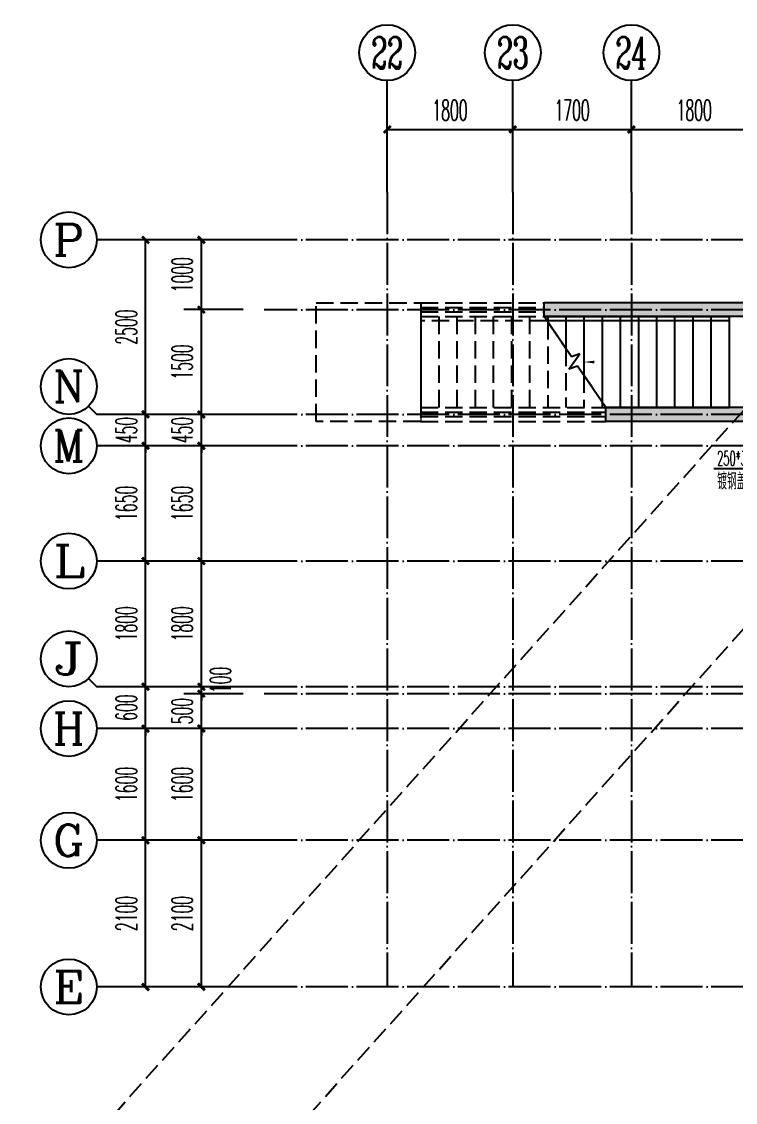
# Model space of a CAD drawing. Extents: x 27938 to 1507990, y 110129 to 923079.
# Drawn here: x 702693 to 712924, y 684862 to 700341 of the extents above; entities that cross this region are included whole.
import ezdxf
from ezdxf.enums import TextEntityAlignment as Align
from ezdxf.xclip import XClip

# ---------------------------------------------------------------- set-up
doc = ezdxf.new("R2010")
doc.units = 0
doc.header["$LTSCALE"] = 1000
doc.header["$MEASUREMENT"] = 0
doc.header["$XCLIPFRAME"] = 0
for name, pattern in [('#P_--_20B1_001_t3$0$DASH', [0.35, 0.25, -0.1]), ('__DASH', [0.35, 0.25, -0.1]), ('DOTE', [2.42, 2, -0.2, 0.02, -0.2])]:
    doc.linetypes.add(name, pattern=pattern)
for name, color, linetype in [('----建筑底图', 8, 'Continuous'), ('AXIS', 3, 'Continuous'), ('AXIS_TEXT', 7, 'Continuous'), ('DIM_LEAD', 3, 'Continuous'), ('DIM_SYMB', 3, 'Continuous'), ('DOTE', 1, 'Continuous'), ('PUB_HATCH', 8, 'Continuous'), ('STAIR', 2, 'Continuous'), ('WALL', 9, 'Continuous')]:
    doc.layers.add(name, color=color, linetype=linetype)
doc.layers.add('平面-看线', color=45, linetype='Continuous', lineweight=15)
doc.styles.add('_TCH_AXIS', font='COMPLEX', dxfattribs={"bigfont": 'GBCBIG'})
doc.styles.add('_TCH_DIM', font='SIMPLEX.shx', dxfattribs={"width": 0.7, "bigfont": 'GBCBIG.shx'})
doc.styles.add('_TCH_DIM_T3', font='SIMPLEX.shx', dxfattribs={"width": 0.494118, "bigfont": 'GBCBIG.shx'})
doc.styles.add('COMPLEX', font='COMPLEX')
doc.dimstyles.new('_TCH_ARCH&&100', dxfattribs={"dimtxt": 297.5, "dimasz": 100, "dimexe": 250, "dimexo": 300, "dimgap": 126.25, "dimtad": 1, "dimdec": 0, "dimzin": 0, "dimdsep": 46, "dimtxsty": '_TCH_DIM_T3', "dimblk": 'ARCHTICK', "dimcen": 0.09, "dimclrt": 4, "dimazin": 2, "dimtfac": 1, "dimtdec": 0, "dimtix": 1, "dimtmove": 2, "dimatfit": 3, "dimfxl": 100, "dimtolj": 1, "dimtzin": 0, "dimarcsym": 0})

# ---------------------------------------------------------------- blocks, each defined once
blk = doc.blocks.new('A$C74D73064')
at = {"layer": 'DOTE', "color": 0}
for p, q in [((-25245, 128076.6), (-25245, 3986.3)), ((-19795, 128076.6), (-19795, 3986.3))]:
    blk.add_line(p, q, dxfattribs=at)
blk = doc.blocks.new('_ArchTick')
at = {"color": 0, "linetype": 'ByBlock', "const_width": 0.4}
blk.add_lwpolyline([(-0.5, -0.5), (0.5, 0.5)], dxfattribs=at)
blk = doc.blocks.new('*D1392')
at = {"layer": 'AXIS', "color": 0, "lineweight": -2}
for p, q in [((4520, 1881), (4520, 2731)), ((6320, 1881), (6320, 2731)), ((4520, 2481), (6320, 2481))]:
    blk.add_line(p, q, dxfattribs=at)
at = {"layer": 'Defpoints', "color": 0}
for p in [(6320, 2481), (4520, 1581), (6320, 1581)]:
    blk.add_point(p, dxfattribs=at)
at = {"layer": 'AXIS', "color": 0, "lineweight": -2, "xscale": 100, "yscale": 100, "zscale": 100, "rotation": 180}
blk.add_blockref('_ArchTick', (4520, 2481), dxfattribs=at)
at = {"layer": 'AXIS', "color": 0, "lineweight": -2, "xscale": 100, "yscale": 100, "zscale": 100}
blk.add_blockref('_ArchTick', (6320, 2481), dxfattribs=at)
at = {"layer": 'AXIS', "color": 4, "insert": (5420, 2756), "char_height": 297.5, "attachment_point": 5, "style": '_TCH_DIM_T3'}
blk.add_mtext('\\A1;1800', dxfattribs=at)
blk = doc.blocks.new('*D1393')
at = {"layer": 'AXIS', "color": 0, "lineweight": -2}
for p, q in [((2820, 1881), (2820, 2731)), ((4520, 1881), (4520, 2731)), ((2820, 2481), (4520, 2481))]:
    blk.add_line(p, q, dxfattribs=at)
at = {"layer": 'Defpoints', "color": 0}
for p in [(4520, 2481), (2820, 1581), (4520, 1581)]:
    blk.add_point(p, dxfattribs=at)
at = {"layer": 'AXIS', "color": 0, "lineweight": -2, "xscale": 100, "yscale": 100, "zscale": 100, "rotation": 180}
blk.add_blockref('_ArchTick', (2820, 2481), dxfattribs=at)
at = {"layer": 'AXIS', "color": 0, "lineweight": -2, "xscale": 100, "yscale": 100, "zscale": 100}
blk.add_blockref('_ArchTick', (4520, 2481), dxfattribs=at)
at = {"layer": 'AXIS', "color": 4, "insert": (3670, 2756), "char_height": 297.5, "attachment_point": 5, "style": '_TCH_DIM_T3'}
blk.add_mtext('\\A1;1700', dxfattribs=at)
blk = doc.blocks.new('*D1394')
at = {"layer": 'AXIS', "color": 0, "lineweight": -2}
for p, q in [((1020, 1881), (1020, 2731)), ((2820, 1881), (2820, 2731)), ((1020, 2481), (2820, 2481))]:
    blk.add_line(p, q, dxfattribs=at)
at = {"layer": 'Defpoints', "color": 0}
for p in [(2820, 2481), (1020, 1581), (2820, 1581)]:
    blk.add_point(p, dxfattribs=at)
at = {"layer": 'AXIS', "color": 0, "lineweight": -2, "xscale": 100, "yscale": 100, "zscale": 100, "rotation": 180}
blk.add_blockref('_ArchTick', (1020, 2481), dxfattribs=at)
at = {"layer": 'AXIS', "color": 0, "lineweight": -2, "xscale": 100, "yscale": 100, "zscale": 100}
blk.add_blockref('_ArchTick', (2820, 2481), dxfattribs=at)
at = {"layer": 'AXIS', "color": 4, "insert": (1920, 2756), "char_height": 297.5, "attachment_point": 5, "style": '_TCH_DIM_T3'}
blk.add_mtext('\\A1;1800', dxfattribs=at)
blk = doc.blocks.new('_AXISO')
at = {"color": 0}
blk.add_circle((0, 0), 0.5, dxfattribs=at)
at = {"layer": 'AXIS_TEXT', "color": 0, "style": 'COMPLEX', "width": 1.041667}
blk.add_attdef('A', text='', height=0.56, dxfattribs=at).set_placement((-0.25, -0.28), (0.25, -0.28), align=Align.FIT)
blk = doc.blocks.new('*D1395')
at = {"layer": 'AXIS', "color": 0, "lineweight": -2}
for p, q in [((-1044, -7700), (-2694, -7700)), ((-2444, -9800), (-2444, -7700)), ((-1044, -9800), (-2694, -9800))]:
    blk.add_line(p, q, dxfattribs=at)
at = {"layer": 'Defpoints', "color": 0}
for p in [(-2444, -7700), (-744, -7700), (-744, -9800)]:
    blk.add_point(p, dxfattribs=at)
at = {"layer": 'AXIS', "color": 0, "lineweight": -2, "xscale": 100, "yscale": 100, "zscale": 100}
for p, rotation in [((-2444, -7700), 90), ((-2444, -9800), 270)]:
    blk.add_blockref('_ArchTick', p, dxfattribs=dict(at, rotation=rotation))
at = {"layer": 'AXIS', "color": 4, "insert": (-2719, -8750), "char_height": 297.5, "attachment_point": 5, "rotation": 90, "style": '_TCH_DIM_T3'}
blk.add_mtext('\\A1;2100', dxfattribs=at)
blk = doc.blocks.new('*D1396')
at = {"layer": 'AXIS', "color": 0, "lineweight": -2}
for p, q in [((-1044, -6100), (-2694, -6100)), ((-2444, -7700), (-2444, -6100)), ((-1044, -7700), (-2694, -7700))]:
    blk.add_line(p, q, dxfattribs=at)
at = {"layer": 'Defpoints', "color": 0}
for p in [(-2444, -6100), (-744, -6100), (-744, -7700)]:
    blk.add_point(p, dxfattribs=at)
at = {"layer": 'AXIS', "color": 0, "lineweight": -2, "xscale": 100, "yscale": 100, "zscale": 100}
for p, rotation in [((-2444, -6100), 90), ((-2444, -7700), 270)]:
    blk.add_blockref('_ArchTick', p, dxfattribs=dict(at, rotation=rotation))
at = {"layer": 'AXIS', "color": 4, "insert": (-2719, -6900), "char_height": 297.5, "attachment_point": 5, "rotation": 90, "style": '_TCH_DIM_T3'}
blk.add_mtext('\\A1;1600', dxfattribs=at)
blk = doc.blocks.new('*D1397')
at = {"layer": 'AXIS', "color": 0, "lineweight": -2}
for p, q in [((-2444, -5500), (-2444, -5400)), ((-1044, -5500), (-2694, -5500)), ((-2444, -6100), (-2444, -5500)), ((-1044, -6100), (-2694, -6100)), ((-2444, -6100), (-2444, -6200))]:
    blk.add_line(p, q, dxfattribs=at)
at = {"layer": 'Defpoints', "color": 0}
for p in [(-2444, -5500), (-744, -5500), (-744, -6100)]:
    blk.add_point(p, dxfattribs=at)
at = {"layer": 'AXIS', "color": 0, "lineweight": -2, "xscale": 100, "yscale": 100, "zscale": 100}
for p, rotation in [((-2444, -5500), 270), ((-2444, -6100), 90)]:
    blk.add_blockref('_ArchTick', p, dxfattribs=dict(at, rotation=rotation))
at = {"layer": 'AXIS', "color": 4, "insert": (-2719, -5800), "char_height": 297.5, "attachment_point": 5, "rotation": 90, "style": '_TCH_DIM_T3'}
blk.add_mtext('\\A1;600', dxfattribs=at)
blk = doc.blocks.new('*D1398')
at = {"layer": 'AXIS', "color": 0, "lineweight": -2}
for p, q in [((-1044, -3700), (-2694, -3700)), ((-2444, -5500), (-2444, -3700)), ((-1044, -5500), (-2694, -5500))]:
    blk.add_line(p, q, dxfattribs=at)
at = {"layer": 'Defpoints', "color": 0}
for p in [(-2444, -3700), (-744, -3700), (-744, -5500)]:
    blk.add_point(p, dxfattribs=at)
at = {"layer": 'AXIS', "color": 0, "lineweight": -2, "xscale": 100, "yscale": 100, "zscale": 100}
for p, rotation in [((-2444, -3700), 90), ((-2444, -5500), 270)]:
    blk.add_blockref('_ArchTick', p, dxfattribs=dict(at, rotation=rotation))
at = {"layer": 'AXIS', "color": 4, "insert": (-2719, -4600), "char_height": 297.5, "attachment_point": 5, "rotation": 90, "style": '_TCH_DIM_T3'}
blk.add_mtext('\\A1;1800', dxfattribs=at)
blk = doc.blocks.new('*D1399')
at = {"layer": 'AXIS', "color": 0, "lineweight": -2}
for p, q in [((-1044, -2050), (-2694, -2050)), ((-2444, -3700), (-2444, -2050)), ((-1044, -3700), (-2694, -3700))]:
    blk.add_line(p, q, dxfattribs=at)
at = {"layer": 'Defpoints', "color": 0}
for p in [(-2444, -2050), (-744, -2050), (-744, -3700)]:
    blk.add_point(p, dxfattribs=at)
at = {"layer": 'AXIS', "color": 0, "lineweight": -2, "xscale": 100, "yscale": 100, "zscale": 100}
for p, rotation in [((-2444, -2050), 90), ((-2444, -3700), 270)]:
    blk.add_blockref('_ArchTick', p, dxfattribs=dict(at, rotation=rotation))
at = {"layer": 'AXIS', "color": 4, "insert": (-2719, -2875), "char_height": 297.5, "attachment_point": 5, "rotation": 90, "style": '_TCH_DIM_T3'}
blk.add_mtext('\\A1;1650', dxfattribs=at)
blk = doc.blocks.new('*D1400')
at = {"layer": 'AXIS', "color": 0, "lineweight": -2}
for p, q in [((-2444, -1600), (-2444, -1500)), ((-1044, -1600), (-2694, -1600)), ((-2444, -2050), (-2444, -1600)), ((-1044, -2050), (-2694, -2050)), ((-2444, -2050), (-2444, -2150))]:
    blk.add_line(p, q, dxfattribs=at)
at = {"layer": 'Defpoints', "color": 0}
for p in [(-2444, -1600), (-744, -1600), (-744, -2050)]:
    blk.add_point(p, dxfattribs=at)
at = {"layer": 'AXIS', "color": 0, "lineweight": -2, "xscale": 100, "yscale": 100, "zscale": 100}
for p, rotation in [((-2444, -1600), 270), ((-2444, -2050), 90)]:
    blk.add_blockref('_ArchTick', p, dxfattribs=dict(at, rotation=rotation))
at = {"layer": 'AXIS', "color": 4, "insert": (-2719, -1825), "char_height": 297.5, "attachment_point": 5, "rotation": 90, "style": '_TCH_DIM_T3'}
blk.add_mtext('\\A1;450', dxfattribs=at)
blk = doc.blocks.new('*D1401')
at = {"layer": 'AXIS', "color": 0, "lineweight": -2}
for p, q in [((-1044, 900), (-2694, 900)), ((-2444, -1600), (-2444, 900)), ((-1044, -1600), (-2694, -1600))]:
    blk.add_line(p, q, dxfattribs=at)
at = {"layer": 'Defpoints', "color": 0}
for p in [(-2444, 900), (-744, 900), (-744, -1600)]:
    blk.add_point(p, dxfattribs=at)
at = {"layer": 'AXIS', "color": 0, "lineweight": -2, "xscale": 100, "yscale": 100, "zscale": 100}
for p, rotation in [((-2444, 900), 90), ((-2444, -1600), 270)]:
    blk.add_blockref('_ArchTick', p, dxfattribs=dict(at, rotation=rotation))
at = {"layer": 'AXIS', "color": 4, "insert": (-2719, -350), "char_height": 297.5, "attachment_point": 5, "rotation": 90, "style": '_TCH_DIM_T3'}
blk.add_mtext('\\A1;2500', dxfattribs=at)
blk = doc.blocks.new('*D1402')
at = {"layer": 'AXIS', "color": 0, "lineweight": -2}
for p, q in [((-1044, -7700), (-1894, -7700)), ((-1644, -9800), (-1644, -7700)), ((-1044, -9800), (-1894, -9800))]:
    blk.add_line(p, q, dxfattribs=at)
at = {"layer": 'Defpoints', "color": 0}
for p in [(-1644, -7700), (-744, -7700), (-744, -9800)]:
    blk.add_point(p, dxfattribs=at)
at = {"layer": 'AXIS', "color": 0, "lineweight": -2, "xscale": 100, "yscale": 100, "zscale": 100}
for p, rotation in [((-1644, -7700), 90), ((-1644, -9800), 270)]:
    blk.add_blockref('_ArchTick', p, dxfattribs=dict(at, rotation=rotation))
at = {"layer": 'AXIS', "color": 4, "insert": (-1919, -8750), "char_height": 297.5, "attachment_point": 5, "rotation": 90, "style": '_TCH_DIM_T3'}
blk.add_mtext('\\A1;2100', dxfattribs=at)
blk = doc.blocks.new('*D1403')
at = {"layer": 'AXIS', "color": 0, "lineweight": -2}
for p, q in [((-1044, -6100), (-1894, -6100)), ((-1644, -7700), (-1644, -6100)), ((-1044, -7700), (-1894, -7700))]:
    blk.add_line(p, q, dxfattribs=at)
at = {"layer": 'Defpoints', "color": 0}
for p in [(-1644, -6100), (-744, -6100), (-744, -7700)]:
    blk.add_point(p, dxfattribs=at)
at = {"layer": 'AXIS', "color": 0, "lineweight": -2, "xscale": 100, "yscale": 100, "zscale": 100}
for p, rotation in [((-1644, -6100), 90), ((-1644, -7700), 270)]:
    blk.add_blockref('_ArchTick', p, dxfattribs=dict(at, rotation=rotation))
at = {"layer": 'AXIS', "color": 4, "insert": (-1919, -6900), "char_height": 297.5, "attachment_point": 5, "rotation": 90, "style": '_TCH_DIM_T3'}
blk.add_mtext('\\A1;1600', dxfattribs=at)
blk = doc.blocks.new('*D1404')
at = {"layer": 'AXIS', "color": 0, "lineweight": -2}
for p, q in [((-1644, -5600), (-1644, -5500)), ((-1044, -5600), (-1894, -5600)), ((-1644, -6100), (-1644, -5600)), ((-1044, -6100), (-1894, -6100)), ((-1644, -6100), (-1644, -6200))]:
    blk.add_line(p, q, dxfattribs=at)
at = {"layer": 'Defpoints', "color": 0}
for p in [(-1644, -5600), (-744, -5600), (-744, -6100)]:
    blk.add_point(p, dxfattribs=at)
at = {"layer": 'AXIS', "color": 0, "lineweight": -2, "xscale": 100, "yscale": 100, "zscale": 100}
for p, rotation in [((-1644, -5600), 270), ((-1644, -6100), 90)]:
    blk.add_blockref('_ArchTick', p, dxfattribs=dict(at, rotation=rotation))
at = {"layer": 'AXIS', "color": 4, "insert": (-1919, -5850), "char_height": 297.5, "attachment_point": 5, "rotation": 90, "style": '_TCH_DIM_T3'}
blk.add_mtext('\\A1;500', dxfattribs=at)
blk = doc.blocks.new('*D1405')
at = {"layer": 'AXIS', "color": 0, "lineweight": -2}
for p, q in [((-1644, -5500), (-1644, -5400)), ((-1044, -5500), (-1894, -5500)), ((-1644, -5600), (-1644, -5500)), ((-1044, -5600), (-1894, -5600)), ((-1644, -5600), (-1644, -5700))]:
    blk.add_line(p, q, dxfattribs=at)
at = {"layer": 'Defpoints', "color": 0}
for p in [(-1644, -5500), (-744, -5500), (-744, -5600)]:
    blk.add_point(p, dxfattribs=at)
at = {"layer": 'AXIS', "color": 0, "lineweight": -2, "xscale": 100, "yscale": 100, "zscale": 100}
for p, rotation in [((-1644, -5500), 270), ((-1644, -5600), 90)]:
    blk.add_blockref('_ArchTick', p, dxfattribs=dict(at, rotation=rotation))
at = {"layer": 'AXIS', "color": 4, "insert": (-1369, -5404), "char_height": 297.5, "attachment_point": 5, "rotation": 90, "style": '_TCH_DIM_T3'}
blk.add_mtext('\\A1;100', dxfattribs=at)
blk = doc.blocks.new('*D1406')
at = {"layer": 'AXIS', "color": 0, "lineweight": -2}
for p, q in [((-1044, -3700), (-1894, -3700)), ((-1644, -5500), (-1644, -3700)), ((-1044, -5500), (-1894, -5500))]:
    blk.add_line(p, q, dxfattribs=at)
at = {"layer": 'Defpoints', "color": 0}
for p in [(-1644, -3700), (-744, -3700), (-744, -5500)]:
    blk.add_point(p, dxfattribs=at)
at = {"layer": 'AXIS', "color": 0, "lineweight": -2, "xscale": 100, "yscale": 100, "zscale": 100}
for p, rotation in [((-1644, -3700), 90), ((-1644, -5500), 270)]:
    blk.add_blockref('_ArchTick', p, dxfattribs=dict(at, rotation=rotation))
at = {"layer": 'AXIS', "color": 4, "insert": (-1919, -4600), "char_height": 297.5, "attachment_point": 5, "rotation": 90, "style": '_TCH_DIM_T3'}
blk.add_mtext('\\A1;1800', dxfattribs=at)
blk = doc.blocks.new('*D1407')
at = {"layer": 'AXIS', "color": 0, "lineweight": -2}
for p, q in [((-1044, -2050), (-1894, -2050)), ((-1644, -3700), (-1644, -2050)), ((-1044, -3700), (-1894, -3700))]:
    blk.add_line(p, q, dxfattribs=at)
at = {"layer": 'Defpoints', "color": 0}
for p in [(-1644, -2050), (-744, -2050), (-744, -3700)]:
    blk.add_point(p, dxfattribs=at)
at = {"layer": 'AXIS', "color": 0, "lineweight": -2, "xscale": 100, "yscale": 100, "zscale": 100}
for p, rotation in [((-1644, -2050), 90), ((-1644, -3700), 270)]:
    blk.add_blockref('_ArchTick', p, dxfattribs=dict(at, rotation=rotation))
at = {"layer": 'AXIS', "color": 4, "insert": (-1919, -2875), "char_height": 297.5, "attachment_point": 5, "rotation": 90, "style": '_TCH_DIM_T3'}
blk.add_mtext('\\A1;1650', dxfattribs=at)
blk = doc.blocks.new('*D1408')
at = {"layer": 'AXIS', "color": 0, "lineweight": -2}
for p, q in [((-1644, -1600), (-1644, -1500)), ((-1044, -1600), (-1894, -1600)), ((-1644, -2050), (-1644, -1600)), ((-1044, -2050), (-1894, -2050)), ((-1644, -2050), (-1644, -2150))]:
    blk.add_line(p, q, dxfattribs=at)
at = {"layer": 'Defpoints', "color": 0}
for p in [(-1644, -1600), (-744, -1600), (-744, -2050)]:
    blk.add_point(p, dxfattribs=at)
at = {"layer": 'AXIS', "color": 0, "lineweight": -2, "xscale": 100, "yscale": 100, "zscale": 100}
for p, rotation in [((-1644, -1600), 270), ((-1644, -2050), 90)]:
    blk.add_blockref('_ArchTick', p, dxfattribs=dict(at, rotation=rotation))
at = {"layer": 'AXIS', "color": 4, "insert": (-1919, -1825), "char_height": 297.5, "attachment_point": 5, "rotation": 90, "style": '_TCH_DIM_T3'}
blk.add_mtext('\\A1;450', dxfattribs=at)
blk = doc.blocks.new('*D1409')
at = {"layer": 'AXIS', "color": 0, "lineweight": -2}
for p, q in [((-1044, -100), (-1894, -100)), ((-1644, -1600), (-1644, -100)), ((-1044, -1600), (-1894, -1600))]:
    blk.add_line(p, q, dxfattribs=at)
at = {"layer": 'Defpoints', "color": 0}
for p in [(-1644, -100), (-744, -100), (-744, -1600)]:
    blk.add_point(p, dxfattribs=at)
at = {"layer": 'AXIS', "color": 0, "lineweight": -2, "xscale": 100, "yscale": 100, "zscale": 100}
for p, rotation in [((-1644, -100), 90), ((-1644, -1600), 270)]:
    blk.add_blockref('_ArchTick', p, dxfattribs=dict(at, rotation=rotation))
at = {"layer": 'AXIS', "color": 4, "insert": (-1919, -850), "char_height": 297.5, "attachment_point": 5, "rotation": 90, "style": '_TCH_DIM_T3'}
blk.add_mtext('\\A1;1500', dxfattribs=at)
blk = doc.blocks.new('*D1410')
at = {"layer": 'AXIS', "color": 0, "lineweight": -2}
for p, q in [((-1044, 900), (-1894, 900)), ((-1644, -100), (-1644, 900)), ((-1044, -100), (-1894, -100))]:
    blk.add_line(p, q, dxfattribs=at)
at = {"layer": 'Defpoints', "color": 0}
for p in [(-1644, 900), (-744, 900), (-744, -100)]:
    blk.add_point(p, dxfattribs=at)
at = {"layer": 'AXIS', "color": 0, "lineweight": -2, "xscale": 100, "yscale": 100, "zscale": 100}
for p, rotation in [((-1644, 900), 90), ((-1644, -100), 270)]:
    blk.add_blockref('_ArchTick', p, dxfattribs=dict(at, rotation=rotation))
at = {"layer": 'AXIS', "color": 4, "insert": (-1919, 400), "char_height": 297.5, "attachment_point": 5, "rotation": 90, "style": '_TCH_DIM_T3'}
blk.add_mtext('\\A1;1000', dxfattribs=at)
blk = doc.blocks.new('A$C18F32B8A')
at = {"layer": 'PUB_HATCH'}
for points in [[(7419.7, -200.2), (7419.8, -0.2), (3268, 0.1), (3268, -199.9)], [(7319.7, -1700.2), (7519.7, -1500.3), (4152, -1500.1), (4152, -1700.1)]]:
    blk.add_hatch(color=256, dxfattribs=at).paths.add_polyline_path(points)
at = {"layer": 'AXIS', "color": 0}
for p, q in [((1019.7, 1581.2), (1019.7, 3181.2)), ((2819.7, 1581.2), (2819.7, 3181.2)), ((4519.7, 1581.2), (4519.7, 3181.2)), ((-743.8, 899.8), (-3143.8, 899.8)), ((-3261, -1483.1), (-3143.8, -1600.2)), ((-743.8, -1600.2), (-3143.8, -1600.2)), ((-743.8, -2050.2), (-3143.8, -2050.2)), ((-743.8, -3700.2), (-3143.8, -3700.2)), ((-3261, -5383.1), (-3143.8, -5500.2)), ((-743.8, -5500.2), (-3143.8, -5500.2)), ((-743.8, -6100.2), (-3143.8, -6100.2)), ((-743.8, -7700.2), (-3143.8, -7700.2)), ((-743.8, -9800.2), (-3143.8, -9800.2))]:
    blk.add_line(p, q, dxfattribs=at)
at = {"layer": 'DIM_LEAD', "color": 0}
blk.add_line((7169.7, -2382), (5699.8, -2382), dxfattribs=at)
at = {"layer": 'DIM_SYMB', "color": 0}
blk.add_lwpolyline([(5988.1, -850, 0, 0, 0), (3840, -850, 0, 40, 0), (3990, -850, 0, 0, 0)], format="xyseb", dxfattribs=at)
at = {"layer": 'DOTE', "color": 0, "linetype": 'DOTE', "ltscale": 0.3}
for p, q in [((1019.7, 1581.2), (1019.7, -9800.2)), ((2819.7, 1581.2), (2819.7, -9800.2)), ((4519.7, 1581.2), (4519.7, -9800.2)), ((10619.7, 899.8), (-743.8, 899.8)), ((10619.7, -100.2), (-743.8, -100.2)), ((10619.7, -1600.2), (-743.8, -1600.2)), ((10619.7, -2050.2), (-743.8, -2050.2)), ((10619.7, -3700.2), (-743.8, -3700.2)), ((10619.7, -5500.2), (-743.8, -5500.2)), ((10619.7, -5600.2), (-743.8, -5600.2)), ((10619.7, -6100.2), (-743.8, -6100.2)), ((10619.7, -7700.2), (-743.8, -7700.2)), ((10619.7, -9800.2), (-743.8, -9800.2))]:
    blk.add_line(p, q, dxfattribs=at)
at = {"layer": 'STAIR', "color": 0, "linetype": '#P_--_20B1_001_t3$0$DASH'}
for p, q in [((1500, 0), (3268, -0.2)), ((1500, -70), (3268, -70.2)), ((1500, -130), (3268, -130.2)), ((1500, -200), (3268, -200)), ((1500, -200), (3268, -200)), ((1500, -200), (1500, -1500)), ((3308.8, -260), (1500, -260)), ((1760, -200), (1760, -1500)), ((2020, -200), (2020, -1500)), ((2280, -200), (2280, -1500)), ((2540, -200), (2540, -1500)), ((2800, -200), (2800, -1500)), ((3060, -200), (3060, -1500)), ((3659.5, -775.7), (3268, -200)), ((3320, -276.5), (3320, -1500)), ((3580, -658.8), (3580, -1500)), ((3621.8, -952.2), (3779.1, -734)), ((3779.1, -734), (3659.5, -775.7)), ((3749.3, -907.8), (3621.8, -952.2)), ((4152, -1500), (3749.3, -907.8)), ((3840, -1041.2), (3840, -1500)), ((1500, -1500), (4152, -1500)), ((1500, -1500), (4152, -1500)), ((4100, -1423.5), (4100, -1500)), ((1500, -1570), (4152, -1570.2)), ((1500, -1630), (4152, -1630.2)), ((1500, -1700), (4152, -1700))]:
    blk.add_line(p, q, dxfattribs=at)
at = {"layer": 'STAIR', "color": 0}
for p, q in [((3268, -200), (5920, -200)), ((3659.5, -775.7), (3268, -200)), ((5920, -260), (3308.8, -260)), ((3320, -200), (3320, -276.5)), ((3580, -200), (3580, -658.8)), ((3840, -200), (3840, -1041.2)), ((4100, -200), (4100, -1423.5)), ((4360, -200), (4360, -1500)), ((4620, -200), (4620, -1500)), ((4880, -200), (4880, -1500)), ((5140, -200), (5140, -1500)), ((5400, -200), (5400, -1500)), ((5660, -200), (5660, -1500)), ((5920, -200), (5920, -1500)), ((3621.8, -952.2), (3779.1, -734)), ((3779.1, -734), (3659.5, -775.7)), ((3749.3, -907.8), (3621.8, -952.2)), ((4152, -1500), (3749.3, -907.8)), ((4152, -1500), (5920, -1500))]:
    blk.add_line(p, q, dxfattribs=at)
at = {"layer": 'STAIR', "color": 0, "linetype": '#P_--_20B1_001_t3$0$DASH'}
blk.add_lwpolyline([(1500, -1700), (0, -1700), (0, 0), (1500, 0)], close=True, dxfattribs=at)
at = {"layer": 'WALL', "color": 0}
for p, q in [((7419.8, -0.2), (3268, 0.1)), ((3268, -199.9), (3268, 0.1)), ((7419.7, -200.2), (3268, -199.9)), ((7519.7, -1500.3), (4152, -1500.1)), ((4152, -1700.1), (4152, -1500.1)), ((7319.7, -1700.2), (4152, -1700.1))]:
    blk.add_line(p, q, dxfattribs=at)
at = {"layer": '平面-看线', "color": 0}
for p, q in [((1500, 0), (1500, -200)), ((1500, -1500), (1500, -1700))]:
    blk.add_line(p, q, dxfattribs=at)
at = {"layer": 'AXIS', "color": 0}
ref = blk.add_blockref('_AXISO', (1019.7, 3581.2), dxfattribs=dict(at, xscale=800, yscale=800, zscale=800))
ref.add_attrib('A', '22', dxfattribs={"layer": 'AXIS_TEXT', "color": 0, "ltscale": 0.5, "height": 452.55, "style": '_TCH_AXIS', "width": 0.617647}).set_placement((793.5, 3354.9), (1246, 3354.9), align=Align.FIT)
ref = blk.add_blockref('_AXISO', (2819.7, 3581.2), dxfattribs=dict(at, xscale=800, yscale=800, zscale=800))
ref.add_attrib('A', '23', dxfattribs={"layer": 'AXIS_TEXT', "color": 0, "ltscale": 0.5, "height": 452.55, "style": '_TCH_AXIS', "width": 0.617647}).set_placement((2593.5, 3354.9), (3046, 3354.9), align=Align.FIT)
ref = blk.add_blockref('_AXISO', (4519.7, 3581.2), dxfattribs=dict(at, xscale=800, yscale=800, zscale=800))
ref.add_attrib('A', '24', dxfattribs={"layer": 'AXIS_TEXT', "color": 0, "ltscale": 0.5, "height": 452.55, "style": '_TCH_AXIS', "width": 0.583333}).set_placement((4293.5, 3354.9), (4746, 3354.9), align=Align.FIT)
ref = blk.add_blockref('_AXISO', (-3543.8, 899.8), dxfattribs=dict(at, xscale=800, yscale=800, zscale=800))
ref.add_attrib('A', 'P', dxfattribs={"layer": 'AXIS_TEXT', "color": 0, "ltscale": 0.5, "height": 452.5, "style": '_TCH_AXIS', "width": 1.235294}).set_placement((-3770.1, 673.5), (-3317.6, 673.5), align=Align.FIT)
ref = blk.add_blockref('_AXISO', (-3543.8, -1200.2), dxfattribs=dict(at, xscale=800, yscale=800, zscale=800))
ref.add_attrib('A', 'N', dxfattribs={"layer": 'AXIS_TEXT', "color": 0, "ltscale": 0.5, "height": 452.5, "style": '_TCH_AXIS', "width": 1.105263}).set_placement((-3770.1, -1426.5), (-3317.6, -1426.5), align=Align.FIT)
ref = blk.add_blockref('_AXISO', (-3543.8, -2050.2), dxfattribs=dict(at, xscale=800, yscale=800, zscale=800))
ref.add_attrib('A', 'M', dxfattribs={"layer": 'AXIS_TEXT', "color": 0, "ltscale": 0.5, "height": 452.5, "style": '_TCH_AXIS'}).set_placement((-3770.1, -2276.5), (-3317.6, -2276.5), align=Align.FIT)
ref = blk.add_blockref('_AXISO', (-3543.8, -3700.2), dxfattribs=dict(at, xscale=800, yscale=800, zscale=800))
ref.add_attrib('A', 'L', dxfattribs={"layer": 'AXIS_TEXT', "color": 0, "ltscale": 0.5, "height": 452.5, "style": '_TCH_AXIS', "width": 1.4}).set_placement((-3770.1, -3926.5), (-3317.6, -3926.5), align=Align.FIT)
ref = blk.add_blockref('_AXISO', (-3543.8, -5100.2), dxfattribs=dict(at, xscale=800, yscale=800, zscale=800))
ref.add_attrib('A', 'J', dxfattribs={"layer": 'AXIS_TEXT', "color": 0, "ltscale": 0.5, "height": 452.5, "style": '_TCH_AXIS', "width": 1.909091}).set_placement((-3770.1, -5326.5), (-3317.6, -5326.5), align=Align.FIT)
ref = blk.add_blockref('_AXISO', (-3543.8, -6100.2), dxfattribs=dict(at, xscale=800, yscale=800, zscale=800))
ref.add_attrib('A', 'H', dxfattribs={"layer": 'AXIS_TEXT', "color": 0, "ltscale": 0.5, "height": 452.5, "style": '_TCH_AXIS', "width": 1.05}).set_placement((-3770.1, -6326.5), (-3317.6, -6326.5), align=Align.FIT)
ref = blk.add_blockref('_AXISO', (-3543.8, -7700.2), dxfattribs=dict(at, xscale=800, yscale=800, zscale=800))
ref.add_attrib('A', 'G', dxfattribs={"layer": 'AXIS_TEXT', "color": 0, "ltscale": 0.5, "height": 452.5, "style": '_TCH_AXIS', "width": 1.166667}).set_placement((-3770.1, -7926.5), (-3317.6, -7926.5), align=Align.FIT)
ref = blk.add_blockref('_AXISO', (-3543.8, -9800.2), dxfattribs=dict(at, xscale=800, yscale=800, zscale=800))
ref.add_attrib('A', 'E', dxfattribs={"layer": 'AXIS_TEXT', "color": 0, "ltscale": 0.5, "height": 452.5, "style": '_TCH_AXIS', "width": 1.3125}).set_placement((-3770.1, -10026.5), (-3317.6, -10026.5), align=Align.FIT)
at = {"layer": 'DIM_LEAD', "color": 7, "style": '_TCH_DIM'}
for s, height, width, p in [('250*300', 208.25, 0.494118, (5748.8, -2333)), ('镀钢盖板锌篦子', 236.31, 0.7, (5748.8, -2676))]:
    blk.add_text(s, height=height, dxfattribs=dict(at, width=width)).set_placement(p)
at = {"layer": 'AXIS', "color": 0}
for p1, p2, distance, picture, middle in [((1019.7, 1581.2), (2819.7, 1581.2), 900, '*D1394', (1919.7, 2756.2)), ((2819.7, 1581.2), (4519.7, 1581.2), 900, '*D1393', (3669.7, 2756.2)), ((4519.7, 1581.2), (6319.7, 1581.2), 900, '*D1392', (5419.7, 2756.2)), ((-743.8, -1600.2), (-743.8, 899.8), 1700, '*D1401', (-2718.8, -350.2)), ((-743.8, -100.2), (-743.8, 899.8), 900, '*D1410', (-1918.8, 399.8)), ((-743.8, -1600.2), (-743.8, -100.2), 900, '*D1409', (-1918.8, -850.2)), ((-743.8, -2050.2), (-743.8, -1600.2), 1700, '*D1400', (-2718.8, -1825.2)), ((-743.8, -2050.2), (-743.8, -1600.2), 900, '*D1408', (-1918.8, -1825.2)), ((-743.8, -3700.2), (-743.8, -2050.2), 1700, '*D1399', (-2718.8, -2875.2)), ((-743.8, -3700.2), (-743.8, -2050.2), 900, '*D1407', (-1918.8, -2875.2)), ((-743.8, -5500.2), (-743.8, -3700.2), 1700, '*D1398', (-2718.8, -4600.2)), ((-743.8, -5500.2), (-743.8, -3700.2), 900, '*D1406', (-1918.8, -4600.2)), ((-743.8, -6100.2), (-743.8, -5500.2), 1700, '*D1397', (-2718.8, -5800.2)), ((-743.8, -6100.2), (-743.8, -5600.2), 900, '*D1404', (-1918.8, -5850.2)), ((-743.8, -7700.2), (-743.8, -6100.2), 1700, '*D1396', (-2718.8, -6900.2)), ((-743.8, -7700.2), (-743.8, -6100.2), 900, '*D1403', (-1918.8, -6900.2)), ((-743.8, -9800.2), (-743.8, -7700.2), 1700, '*D1395', (-2718.8, -8750.2)), ((-743.8, -9800.2), (-743.8, -7700.2), 900, '*D1402', (-1918.8, -8750.2))]:
    dim = blk.add_aligned_dim(p1=p1, p2=p2, distance=distance, dimstyle='_TCH_ARCH&&100', dxfattribs=at)
    dim.commit()
    dim.dimension.update_dxf_attribs({"geometry": picture, "text_midpoint": middle})
dim = blk.add_linear_dim(base=(-1643.8, -5500.2), p1=(-743.8, -5600.2), p2=(-743.8, -5500.2), angle=90, dimstyle='_TCH_ARCH&&100', dxfattribs=at)
dim.commit()
dim.dimension.update_dxf_attribs({"geometry": '*D1405', "text_midpoint": (-1368.8, -5403.5), "dimtype": 129})

msp = doc.modelspace()

# ---------------------------------------------------------------- linework, layer by layer
at = {"color": 8, "linetype": '__DASH'}
for p, q in [((697010.7, 676861.5), (714333.4, 696215.5)), ((699810.7, 676861.5), (717133.4, 696215.5))]:
    msp.add_line(p, q, dxfattribs=at)

# ---------------------------------------------------------------- block references
at = {"layer": '----建筑底图', "color": 8}
ref = msp.add_blockref('A$C74D73064', (730993.1, 609539.2), dxfattribs=at)
XClip(ref).set_block_clipping_path([(-72082.5976296387, 50822.2577331646), (-18082.6107620973, 70322.2577319878)])
at = {"color": 8}
msp.add_blockref('A$C18F32B8A', (706913.6, 696315.8), dxfattribs=at)

doc.saveas('drawing.dxf')
